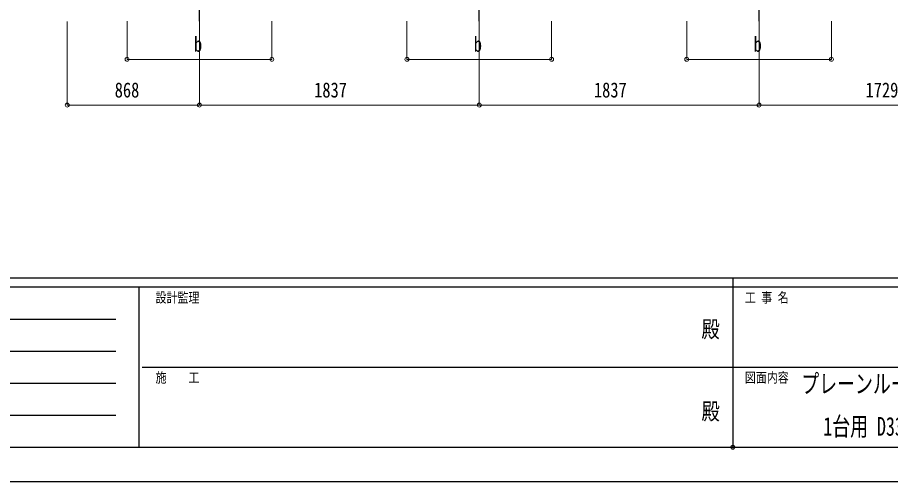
# Model space of a CAD drawing. Units: millimetres, scale not verified. Extents: x -12615 to 12615, y -8910 to 8910.
# Drawn here: x -4712 to 1020, y -8910 to -5864 of the extents above; entities that cross this region are included whole.
import ezdxf
from ezdxf.enums import TextEntityAlignment as Align

# ---------------------------------------------------------------- set-up
doc = ezdxf.new("R2010")
doc.units = ezdxf.units.MM
doc.header["$LTSCALE"] = 50
doc.header["$PDMODE"] = 32
doc.header["$PDSIZE"] = 25
for name, color, linetype in [('0-2_USER1', 3, 'Continuous'), ('0-4_YKK_12', 2, 'Continuous'), ('0-8_YKK_ZWAK', 7, 'Continuous')]:
    doc.layers.add(name, color=color, linetype=linetype)
doc.layers.add('0-7_YKK_D', color=6, linetype='Continuous', lineweight=18)
doc.styles.add('ＭＳ ゴシック', font='')
doc.styles.get('ＭＳ ゴシック').set_extended_font_data('MS Gothic')

msp = doc.modelspace()

# ---------------------------------------------------------------- linework, layer by layer
at = {"layer": '0-4_YKK_12'}
for p, q in [((-3516.86, -5889), (-3516.86, -2568.97)), ((-1679.86, -5889), (-1679.86, -2568.97)), ((157.14, -5889), (157.14, -2568.97))]:
    msp.add_line(p, q, dxfattribs=at)
at = {"layer": '0-7_YKK_D'}
for p, q in [((-4384.86, -5890.55), (-4384.86, -6440)), ((-3991.86, -5889), (-3991.86, -6140)), ((-3516.86, -5890.55), (-3516.86, -6440)), ((-3516.86, -5890.55), (-3516.86, -6440)), ((-3041.86, -5889), (-3041.86, -6140)), ((-2154.86, -5889), (-2154.86, -6140)), ((-1679.86, -5890.55), (-1679.86, -6440)), ((-1679.86, -5890.55), (-1679.86, -6440)), ((-1204.86, -5889), (-1204.86, -6140)), ((-317.86, -5889), (-317.86, -6140)), ((157.14, -5890.55), (157.14, -6440)), ((157.14, -5890.55), (157.14, -6440)), ((632.14, -5889), (632.14, -6140)), ((-3991.86, -6139), (-3041.86, -6139)), ((-2154.86, -6139), (-1204.86, -6139)), ((-317.86, -6139), (632.14, -6139)), ((-4384.86, -6439), (-3516.86, -6439)), ((-3516.86, -6439), (-1679.86, -6439)), ((-1679.86, -6439), (157.14, -6439)), ((1886.14, -6439), (157.14, -6439))]:
    msp.add_line(p, q, dxfattribs=at)
for centre in [(-3991.86, -6139), (-3041.86, -6139), (-2154.86, -6139), (-1204.86, -6139), (-317.86, -6139), (632.14, -6139), (-4384.86, -6439), (-3516.86, -6439), (-3516.86, -6439), (-1679.86, -6439), (-1679.86, -6439), (157.14, -6439), (157.14, -6439)]:
    msp.add_circle(centre, 12.75, dxfattribs=at)
at = {"layer": '0-8_YKK_ZWAK'}
for p, q in [((11685.06, -7575), (-11714.94, -7575)), ((-14.94, -7575), (-14.94, -8685)), ((-3914.94, -7635), (-11714.94, -7635)), ((-3914.94, -7635), (-3914.94, -8685)), ((-14.94, -7635), (-3914.94, -7635)), ((3885.06, -7635), (-14.94, -7635)), ((-11587.44, -7845), (-4064.94, -7845)), ((-11587.44, -8055), (-4064.94, -8055)), ((-3892.44, -8160), (-14.94, -8160)), ((-14.94, -8160), (3885.06, -8160)), ((-11587.44, -8265), (-4064.94, -8265)), ((-11587.44, -8475), (-4064.94, -8475)), ((-11714.94, -8685), (-3914.94, -8685)), ((-3914.94, -8685), (-14.94, -8685)), ((-14.94, -8685), (3885.06, -8685))]:
    msp.add_line(p, q, dxfattribs=at)
msp.add_lwpolyline([(-12615, -8910), (12615, -8910), (12615, 8910), (-12615, 8910)], close=True, dxfattribs=at)
msp.add_point((-14.94, -8685), dxfattribs=at)

# ---------------------------------------------------------------- texts
at = {"layer": '0-2_USER1', "style": 'ＭＳ ゴシック', "width": 0.7}
for s, p in [('プレーンルーフ カーポート 片側支持式 600タイプ', (433.96, -8366.5)), (' 1台用 D33 奥行連結セット 姿図 54・54-33', (520.2, -8646.5))]:
    msp.add_text(s, height=123.2, dxfattribs=at).set_placement(p, align=Align.BOTTOM_LEFT)
at = {"layer": '0-7_YKK_D', "style": 'ＭＳ ゴシック', "width": 0.8}
for s, p in [('b', (-3552.86, -6119)), ('b', (-1715.86, -6119)), ('b', (121.14, -6119)), ('868', (-4073.26, -6419)), ('1837', (-2763.96, -6419)), ('1837', (-926.96, -6419)), ('1729', (856.04, -6419))]:
    msp.add_text(s, height=98.97, dxfattribs=at).set_placement(p, align=Align.BOTTOM_LEFT)
at = {"layer": '0-8_YKK_ZWAK', "style": 'ＭＳ ゴシック', "width": 0.8}
for s, height, p in [('設計監理', 65.98, (-3804.94, -7755)), ('工 事 名', 65.98, (63.81, -7755)), ('殿', 110, (-221, -7997.5)), ('施\u3000\u3000工', 65.98, (-3804.94, -8280)), ('図面内容', 65.98, (63.81, -8280)), ('殿', 110, (-221, -8537.5))]:
    msp.add_text(s, height=height, dxfattribs=at).set_placement(p, align=Align.BOTTOM_LEFT)

doc.saveas('drawing.dxf')
